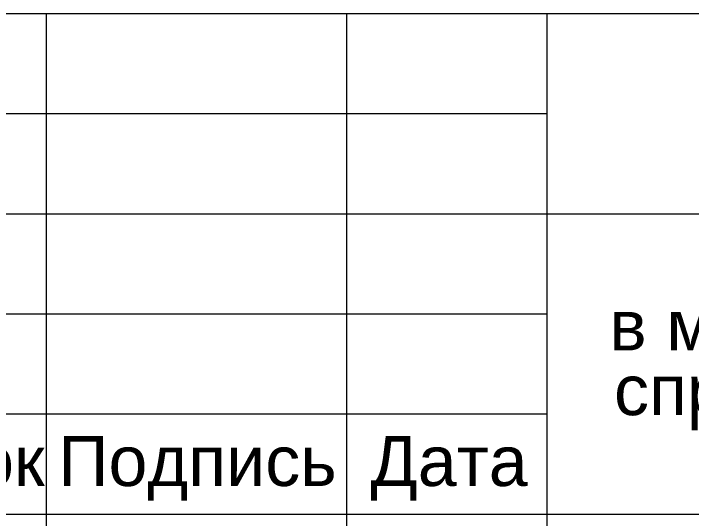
# Model space of a CAD drawing. Header units: metres. Extents: x 315 to 494, y -91 to 12.
# Drawn here: x 389.061 to 392.444, y -75.975 to -73.453 of the extents above; entities that cross this region are included whole.
import ezdxf
from ezdxf.enums import TextEntityAlignment as Align

# ---------------------------------------------------------------- set-up
doc = ezdxf.new("R2010")
doc.units = ezdxf.units.M
doc.header["$MEASUREMENT"] = 0
doc.layers.add('Level 50', color=7, linetype='Continuous', lineweight=0)
doc.layers.add('Level 63', color=7, linetype='Continuous', lineweight=0)
doc.styles.add('Style-Arial', font='arial.ttf')

# ---------------------------------------------------------------- blocks, each defined once
blk = doc.blocks.new('*U47')
at = {"layer": 'Level 63', "color": 7, "linetype": 'Continuous', "lineweight": 13}
for p, q in [((1.5128, -8.5), (20.0128, -8.5)), ((5.5128, -8.5), (5.5128, -14)), ((7.0128, -8.5), (7.0128, -14)), ((8.0128, -8.5), (8.0128, -14)), ((8.0128, -9.5), (20.0128, -9.5)), ((1.5128, -10.5), (8.0128, -10.5)), ((1.5128, -11), (8.0128, -11)), ((8.0128, -11), (20.0128, -11))]:
    blk.add_line(p, q, dxfattribs=at)
at = {"layer": 'Level 63', "color": 7, "linetype": 'Continuous', "lineweight": 0}
for p, q in [((1.5128, -9), (8.0128, -9)), ((1.5128, -9.5), (8.0128, -9.5)), ((1.5128, -10), (8.0128, -10))]:
    blk.add_line(p, q, dxfattribs=at)
at = {"layer": 'Level 63', "color": 7, "linetype": 'Continuous', "lineweight": 0, "style": 'Style-Arial'}
for s, p in [('№ док', (4.9945, -10.735)), ('Подпись', (6.2685, -10.735)), ('Дата', (7.5239, -10.735))]:
    blk.add_text(s, height=0.25, dxfattribs=at).set_placement(p, align=Align.MIDDLE_CENTER)

msp = doc.modelspace()

# ---------------------------------------------------------------- block references
at = {"layer": 'Level 50', "color": 7, "linetype": 'Continuous', "lineweight": 13}
msp.add_blockref('*U47', (383.71016607, -64.95302044), dxfattribs=at)

# ---------------------------------------------------------------- texts
at = {"color": 7, "linetype": 'Continuous', "lineweight": 13, "insert": (397.6049037, -74.5618102), "char_height": 0.25, "attachment_point": 2, "line_spacing_factor": 0.776524, "style": 'Style-Arial'}
msp.add_mtext('Проект перепланировки встроенного нежилого помещения\\P в многоквартирном жилом доме под магазин товаров повседневного\\P спроса Магнит ММ "Камерность",  по адресу: Новгородская область,\\P Окуловский район, р.п. Кулотино, ул. Кирова, д. 12', dxfattribs=at)

doc.saveas('drawing.dxf')
